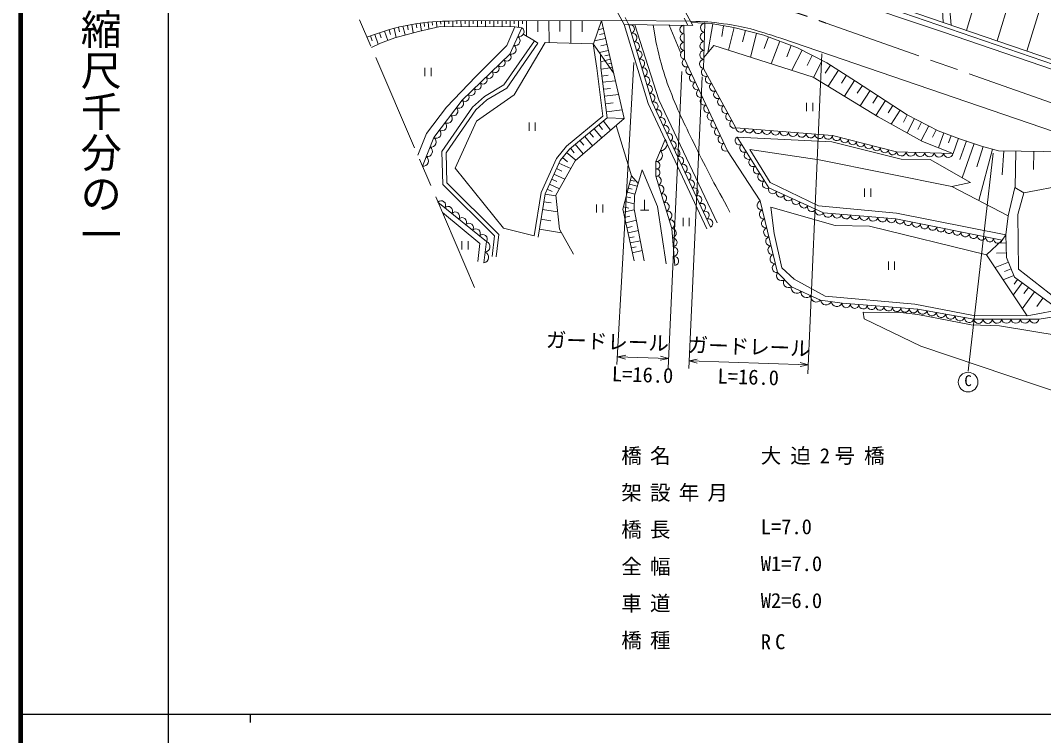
# Model space of a CAD drawing. Units: millimetres, scale not verified. Extents: x 40000 to 680000, y 20000 to 380000.
# Drawn here: x 40000 to 164726, y 202409 to 289584 of the extents above; entities that cross this region are included whole.
import ezdxf
from ezdxf.enums import TextEntityAlignment as Align

# ---------------------------------------------------------------- set-up
doc = ezdxf.new("R2010")
doc.units = ezdxf.units.MM
doc.header["$LTSCALE"] = 1000
doc.linetypes.add('CHAIN', pattern=[18.5, 12, -1.5, 3.5, -1.5])
for name, color, linetype, lineweight in [('M-BGD', 7, 'Continuous', 13), ('M-BMK', 2, 'CHAIN', 13), ('M-STR-HTXT', 7, 'Continuous', 13), ('M-TTL', 2, 'Continuous', 140), ('M-TTL-BAND', 7, 'Continuous', 25)]:
    doc.layers.add(name, color=color, linetype=linetype, lineweight=lineweight)
doc.styles.add('@ＭＳ ゴシック', font='')
doc.styles.add('ＭＳ ゴシック', font='')
doc.styles.get('@ＭＳ ゴシック').set_extended_font_data('@MS Gothic')
doc.styles.get('ＭＳ ゴシック').set_extended_font_data('MS Gothic')

msp = doc.modelspace()

# ---------------------------------------------------------------- linework, layer by layer
at = {"layer": 'M-BGD'}
for p, q in [((109501, 296617), (113611, 289075)), ((117841, 296532), (121951, 288990)), ((152485, 289346), (152225, 294747)), ((153009, 294536), (153480, 289006)), ((156843, 293331), (155319, 288377)), ((161026, 293493), (159083, 287088)), ((138725, 292800), (152418, 288207)), ((164678, 292347), (162706, 285848)), ((147719, 290978), (168381, 283906)), ((89714, 289368), (89790, 288533)), ((90212, 289413), (90250, 288995)), ((90710, 289458), (90775, 288749)), ((91210, 289481), (91240, 289149)), ((91707, 289502), (91709, 288835)), ((92207, 289519), (92208, 289183)), ((92707, 289530), (92709, 288834)), ((93057, 289543), (113337, 289578)), ((93207, 289531), (93208, 289183)), ((93707, 289533), (93709, 288832)), ((94207, 289535), (94208, 289184)), ((94707, 289536), (94709, 288830)), ((95207, 289538), (95208, 289185)), ((95707, 289539), (95709, 288828)), ((96207, 289541), (96208, 289185)), ((96707, 289543), (96709, 288826)), ((97207, 289544), (97208, 289186)), ((97707, 289546), (97709, 288825)), ((98207, 289547), (98208, 289187)), ((98707, 289549), (98709, 288823)), ((99207, 289550), (99208, 289187)), ((99707, 289552), (99709, 288821)), ((100207, 289554), (100208, 289188)), ((100707, 289555), (100709, 288759)), ((101207, 289557), (101208, 289159)), ((101707, 289557), (101710, 287689)), ((103069, 289559), (103072, 288197)), ((104432, 289562), (104437, 286895)), ((105765, 289564), (105768, 288231)), ((107099, 289567), (107104, 286812)), ((108476, 289569), (108479, 288192)), ((110828, 289573), (109859, 286728)), ((113587, 277621), (110828, 289573)), ((113337, 289578), (121677, 289493)), ((114183, 289069), (113705, 289947)), ((121378, 288996), (120900, 289874)), ((147557, 290505), (168244, 283424)), ((84383, 288289), (84772, 287154)), ((84958, 288461), (85109, 287879)), ((85540, 288612), (85822, 287526)), ((85640, 287477), (88516, 288252)), ((86083, 288753), (86224, 288210)), ((86631, 288875), (86905, 287818)), ((87175, 288981), (87267, 288443)), ((87722, 289079), (87891, 288084)), ((88222, 289163), (88306, 288669)), ((88516, 288252), (91170, 288836)), ((88723, 289241), (88878, 288332)), ((89217, 289311), (89259, 288856)), ((91170, 288836), (100281, 288820)), ((100281, 288820), (99280, 286530)), ((101129, 288699), (100281, 288820)), ((111053, 288599), (110449, 288459)), ((113611, 289075), (121951, 288990)), ((119082, 289019), (120496, 285614)), ((121754, 289351), (124197, 289200)), ((123420, 289248), (123267, 283729)), ((124415, 289162), (123817, 285679)), ((124197, 289200), (126954, 288726)), ((125710, 288940), (125488, 287645)), ((127005, 288713), (126299, 285970)), ((126954, 288726), (130637, 287778)), ((128376, 288360), (128023, 286989)), ((152418, 288207), (168081, 282846)), ((82677, 287711), (82879, 287120)), ((83184, 287880), (83594, 286682)), ((83783, 288086), (83988, 287486)), ((83874, 286820), (85640, 287477)), ((100206, 280512), (103986, 286909)), ((102667, 287092), (101384, 287892)), ((103078, 286807), (102667, 287092)), ((103986, 286909), (109802, 286728)), ((111330, 287401), (109982, 287090)), ((111191, 288000), (110593, 287862)), ((129747, 288007), (129002, 285111)), ((130637, 287778), (134724, 286237)), ((131177, 287575), (130649, 286176)), ((132576, 287047), (131541, 284303)), ((132710, 287425), (170724, 274393)), ((82785, 286284), (83874, 286820)), ((99280, 286530), (95508, 282762)), ((109802, 286728), (112297, 283209)), ((111669, 285930), (110585, 285680)), ((111499, 286666), (110764, 286496)), ((123304, 285059), (124524, 286535)), ((124524, 286535), (136640, 282682)), ((133948, 286530), (133430, 285158)), ((135292, 285949), (134051, 283505)), ((134724, 286237), (138289, 284428)), ((110750, 284579), (111278, 284646)), ((111794, 285388), (111252, 285263)), ((111919, 284846), (111267, 284695)), ((136514, 285329), (135893, 284107)), ((137735, 284709), (136691, 282651)), ((138289, 284428), (141821, 282196)), ((89303, 283801), (89303, 282801)), ((90053, 282801), (90053, 283801)), ((110790, 283661), (111879, 283799)), ((112032, 284359), (111706, 284283)), ((112144, 283872), (111881, 283811)), ((112257, 283384), (112185, 283368)), ((138740, 284143), (138123, 283167)), ((139715, 283526), (138473, 281561)), ((95508, 282762), (91946, 279019)), ((110897, 282813), (111660, 282909)), ((110994, 282050), (112520, 282243)), ((136640, 282682), (144563, 277836)), ((140698, 282905), (140077, 281923)), ((141681, 282284), (140457, 280347)), ((141821, 282196), (148091, 278091)), ((111102, 281201), (111951, 281309)), ((142641, 281659), (142013, 280701)), ((143599, 281032), (142381, 279171)), ((95590, 277314), (100206, 280512)), ((111210, 280352), (112907, 280568)), ((111329, 279408), (112273, 279528)), ((135836, 279532), (135836, 278532)), ((136586, 278532), (136586, 279532)), ((144530, 280422), (143921, 279492)), ((145461, 279813), (144280, 278009)), ((91946, 279019), (89511, 275820)), ((111449, 278464), (113337, 278704)), ((146363, 279223), (145772, 278321)), ((147265, 278632), (146165, 276952)), ((93009, 271571), (95590, 277314)), ((102006, 277149), (102006, 276149)), ((102756, 276149), (102756, 277149)), ((107626, 272487), (113587, 277621)), ((111062, 277298), (111949, 276211)), ((111547, 277694), (113587, 277621)), ((144563, 277836), (149987, 274843)), ((148105, 278084), (147645, 277192)), ((148091, 278091), (151895, 276129)), ((148998, 277623), (148100, 275884)), ((149867, 277175), (149419, 276305)), ((89511, 275820), (88440, 273145)), ((109373, 275918), (109841, 275346)), ((109946, 276386), (110857, 275271)), ((110504, 276842), (110960, 276284)), ((114505, 270638), (112614, 276784)), ((150737, 276726), (149815, 274938)), ((151631, 276265), (151170, 275371)), ((151895, 276129), (154488, 275159)), ((152563, 275891), (151916, 274074)), ((107625, 274490), (108585, 273314)), ((108213, 274970), (108693, 274382)), ((108801, 275451), (109736, 274305)), ((138914, 274786), (127366, 275361)), ((147370, 272678), (138914, 274786)), ((149987, 274843), (153688, 273368)), ((153471, 275568), (153148, 274660)), ((154379, 275245), (153708, 273357)), ((154488, 275159), (157166, 274254)), ((155323, 274909), (154514, 272633)), ((156267, 274573), (154787, 270413)), ((106570, 273481), (107714, 272563)), ((107057, 274026), (107521, 273458)), ((130183, 267577), (126197, 273689)), ((131419, 269812), (128911, 273847)), ((128911, 273847), (137380, 272575)), ((158603, 273419), (155536, 246823)), ((157369, 274199), (156592, 271728)), ((158494, 273898), (156823, 267653)), ((157166, 274254), (159250, 273696)), ((159250, 273696), (172019, 273478)), ((159898, 273685), (159683, 270780)), ((161329, 273661), (161253, 269211)), ((163554, 273623), (163516, 271398)), ((105263, 268271), (107626, 272487)), ((105649, 272198), (107095, 271539)), ((106073, 272862), (106692, 272364)), ((137380, 272575), (153554, 269358)), ((150905, 272630), (147370, 272678)), ((155827, 269819), (150905, 272630)), ((98873, 264282), (93009, 271571)), ((105041, 270863), (106376, 270256)), ((105345, 271530), (106012, 271227)), ((114842, 268191), (115787, 271365)), ((115787, 271365), (117652, 266907)), ((104481, 269632), (105712, 269072)), ((104761, 270248), (105377, 269968)), ((113439, 266567), (114505, 270638)), ((114241, 269629), (115195, 269379)), ((114368, 270112), (114845, 269987)), ((114505, 270638), (115296, 269716)), ((137307, 266977), (131419, 269812)), ((153554, 269358), (155827, 269819)), ((170715, 270185), (162341, 268590)), ((103939, 268399), (105273, 268189)), ((104202, 269018), (104816, 268739)), ((105736, 264128), (105263, 268271)), ((113988, 268661), (114910, 268420)), ((114114, 269145), (114575, 269024)), ((114817, 266592), (114842, 268191)), ((142917, 269082), (142917, 268082)), ((143667, 268082), (143667, 269082)), ((160407, 265783), (153554, 269358)), ((160407, 265783), (161223, 269228)), ((161223, 269228), (162341, 268590)), ((162341, 268590), (161590, 265925)), ((103795, 267478), (104716, 267333)), ((110231, 267167), (110231, 266167)), ((110981, 266167), (110981, 267167)), ((113690, 267524), (114827, 267226)), ((113839, 268093), (114407, 267944)), ((116095, 266448), (116095, 267698)), ((146794, 266105), (137307, 266977)), ((91435, 266187), (95994, 262404)), ((103650, 266556), (105492, 266267)), ((114833, 260296), (113439, 266567)), ((113517, 266217), (114834, 266509)), ((113519, 266872), (114171, 266701)), ((113660, 265575), (114301, 265717)), ((116053, 260267), (114817, 266592)), ((115595, 266448), (116595, 266448)), ((117652, 266907), (118710, 259913)), ((131904, 263593), (131468, 266824)), ((131468, 266824), (139320, 264580)), ((160117, 263457), (146794, 266105)), ((160117, 263457), (160407, 265783)), ((161590, 265925), (161688, 259270)), ((103459, 265345), (104671, 265155)), ((113802, 264933), (115086, 265218)), ((113941, 264307), (114567, 264446)), ((120784, 265520), (120784, 264520)), ((121534, 264520), (121534, 265520)), ((139320, 264580), (143504, 264499)), ((143504, 264499), (157784, 261006)), ((102638, 263337), (98873, 264282)), ((103269, 264133), (105968, 263709)), ((107408, 261111), (105736, 264128)), ((114080, 263682), (115332, 263960)), ((114216, 263072), (114826, 263207)), ((132838, 259426), (131904, 263593)), ((159673, 262809), (160117, 263457)), ((160208, 260679), (160117, 263457)), ((93824, 262677), (93824, 261677)), ((94574, 261677), (94574, 262677)), ((95994, 262404), (95776, 260199)), ((114351, 262462), (115571, 262733)), ((114484, 261867), (115078, 261999)), ((157784, 261006), (159673, 262809)), ((160149, 262457), (159274, 262429)), ((114616, 261272), (115805, 261537)), ((157784, 261006), (162713, 253558)), ((160189, 261260), (158991, 261221)), ((161177, 258280), (160208, 260679)), ((145807, 260195), (145807, 259195)), ((146557, 259195), (146557, 260195)), ((160439, 260107), (158813, 259450)), ((134340, 258045), (132838, 259426)), ((161095, 258482), (159801, 257958)), ((160767, 259294), (159954, 258966)), ((166623, 254310), (161177, 258280)), ((161688, 259270), (167286, 254872)), ((138096, 255961), (134340, 258045)), ((162130, 257586), (161038, 256088)), ((161566, 257997), (161154, 257433)), ((162879, 257040), (162333, 256291)), ((149044, 254980), (138096, 255961)), ((163627, 256494), (162130, 254439)), ((164655, 255745), (163906, 254718)), ((156178, 253599), (149044, 254980)), ((167622, 254502), (162713, 253558)), ((142729, 254030), (142850, 253206)), ((147302, 253993), (142729, 254030)), ((142850, 253206), (149780, 249886)), ((149402, 253735), (147302, 253993)), ((155904, 252479), (149402, 253735)), ((162713, 253558), (156178, 253599)), ((164178, 253188), (166471, 253523)), ((159369, 252376), (155904, 252479)), ((166748, 251140), (159369, 252376)), ((149780, 249886), (169874, 243107))]:
    msp.add_line(p, q, dxfattribs=at)
for points in [[(89008, 271826), (90407, 275296), (93848, 279875), (99676, 285476), (101129, 288699)], [(123670, 264185), (116539, 279441), (113611, 289075)], [(124123, 264397), (117008, 279620), (114183, 289069)], [(124919, 264896), (117810, 279888), (114919, 289061)], [(120891, 289001), (120963, 284893), (126197, 273689)], [(97515, 260820), (97782, 263315), (91503, 269573), (91382, 273596), (95125, 279017), (96579, 280326), (98942, 281725), (102667, 287092)], [(98012, 260767), (98304, 263501), (91996, 269787), (91886, 273447), (95503, 278685), (96877, 279921), (99290, 281350), (103078, 286807)], [(102638, 263337), (103466, 268609), (105362, 272775), (106558, 274264), (111016, 277906), (110272, 283768), (109802, 286728)], [(103114, 263146), (103950, 268464), (105791, 272511), (106915, 273910), (111547, 277694), (110771, 283806), (110727, 285422)], [(123267, 283729), (127227, 276500), (139003, 275549), (146818, 273586), (153688, 273368)], [(119788, 259702), (119400, 264233), (117462, 270582), (117462, 272375), (118585, 275064)], [(127366, 275361), (131219, 269182), (137886, 266132), (146730, 265381), (159673, 262809)], [(96504, 260053), (96816, 262627), (90893, 267446)], [(130183, 267577), (132283, 258840), (133980, 257119), (137542, 255496), (140159, 255108), (149391, 254387), (156224, 253151), (164178, 253188)]]:
    msp.add_lwpolyline(points, dxfattribs=at)
msp.add_circle((155536, 245498), 1200, dxfattribs=at)
for centre, radius, start, end in [((100798, 288202), 597, 255.08713, 56.34995), ((114292, 288530), 550, 291.87689, 101.4082), ((120914, 288488), 514, 92.53476, 269.47572), ((123429, 287591), 555, 94.08237, 262.73256), ((123459, 288695), 555, 94.08237, 262.73256), ((100314, 287127), 597, 255.08713, 56.34995), ((114606, 287480), 550, 291.87689, 101.4082), ((114920, 286430), 550, 291.87689, 101.4082), ((120932, 287461), 514, 92.53476, 269.47572), ((120950, 286434), 514, 92.53476, 269.47572), ((123398, 286487), 555, 94.08237, 262.73256), ((99829, 286053), 597, 255.08713, 56.34995), ((115233, 285380), 550, 291.87689, 101.4082), ((120968, 285407), 514, 92.53476, 269.47572), ((123367, 285383), 555, 94.08237, 262.73256), ((98579, 284430), 505, 224.44862, 43.27382), ((99308, 285130), 505, 224.44862, 43.27382), ((115547, 284330), 550, 291.87689, 101.4082), ((121195, 284433), 516, 116.76159, 293.31798), ((123337, 284279), 555, 94.08237, 262.73256), ((97122, 283029), 505, 224.44862, 43.27382), ((97851, 283730), 505, 224.44862, 43.27382), ((115861, 283280), 550, 291.87689, 101.4082), ((121632, 283499), 516, 116.76159, 293.31798), ((123528, 283284), 515, 120.42967, 297.00737), ((95665, 281629), 505, 224.44862, 43.27382), ((96394, 282329), 505, 224.44862, 43.27382), ((116175, 282230), 550, 291.87689, 101.4082), ((122068, 282566), 516, 116.76159, 293.31798), ((122504, 281632), 516, 116.76159, 293.31798), ((124023, 282381), 515, 120.42967, 297.00737), ((124518, 281477), 515, 120.42967, 297.00737), ((94937, 280929), 505, 224.44862, 43.27382), ((116489, 281180), 550, 291.87689, 101.4082), ((116803, 280130), 550, 291.87689, 101.4082), ((122940, 280698), 516, 116.76159, 293.31798), ((125013, 280574), 515, 120.42967, 297.00737), ((93441, 279464), 578, 240.84844, 45.31482), ((94209, 280229), 505, 224.44862, 43.27382), ((117207, 279133), 526, 297.85739, 112.24253), ((123376, 279765), 516, 116.76159, 293.31798), ((125508, 279670), 515, 120.42967, 297.00737), ((92753, 278548), 578, 240.84844, 45.31482), ((117651, 278182), 526, 297.85739, 112.24253), ((123812, 278831), 516, 116.76159, 293.31798), ((124249, 277897), 516, 116.76159, 293.31798), ((126003, 278766), 515, 120.42967, 297.00737), ((126498, 277863), 515, 120.42967, 297.00737), ((91377, 276717), 578, 240.84844, 45.31482), ((92065, 277633), 578, 240.84844, 45.31482), ((118096, 277230), 526, 297.85739, 112.24253), ((124685, 276964), 516, 116.76159, 293.31798), ((126993, 276959), 515, 120.42967, 297.00737), ((90689, 275801), 578, 240.84844, 45.31482), ((118541, 276279), 526, 297.85739, 112.24253), ((118985, 275327), 526, 297.85739, 112.24253), ((125121, 276030), 516, 116.76159, 293.31798), ((127766, 276495), 538, 179.47302, 351.29245), ((128836, 276409), 538, 179.47302, 351.29245), ((129907, 276322), 538, 179.47302, 351.29245), ((130977, 276236), 538, 179.47302, 351.29245), ((132048, 276149), 538, 179.47302, 351.29245), ((133118, 276063), 538, 179.47302, 351.29245), ((134189, 275976), 538, 179.47302, 351.29245), ((135260, 275890), 538, 179.47302, 351.29245), ((136330, 275803), 538, 179.47302, 351.29245), ((137401, 275717), 538, 179.47302, 351.29245), ((90045, 274769), 639, 260.58161, 55.48675), ((118045, 274500), 781, 268.42882, 46.25683), ((119430, 274376), 526, 297.85739, 112.24253), ((125557, 275096), 516, 116.76159, 293.31798), ((125993, 274163), 516, 116.76159, 293.31798), ((127659, 274931), 520, 124.20478, 299.68473), ((128209, 274048), 520, 124.20478, 299.68473), ((138471, 275630), 538, 179.47302, 351.29245), ((139493, 275430), 504, 166.3098, 345.49234), ((140470, 275184), 504, 166.3098, 345.49234), ((141446, 274939), 504, 166.3098, 345.49234), ((142423, 274694), 504, 166.3098, 345.49234), ((143400, 274448), 504, 166.3098, 345.49234), ((89579, 273613), 639, 260.58161, 55.48675), ((117483, 273155), 781, 268.42882, 46.25683), ((119875, 273424), 526, 297.85739, 112.24253), ((128760, 273165), 520, 124.20478, 299.68473), ((144377, 274203), 504, 166.3098, 345.49234), ((145354, 273958), 504, 166.3098, 345.49234), ((146331, 273712), 504, 166.3098, 345.49234), ((147393, 273646), 578, 185.94104, 350.42235), ((148538, 273610), 578, 185.94104, 350.42235), ((149683, 273573), 578, 185.94104, 350.42235), ((150828, 273537), 578, 185.94104, 350.42235), ((151973, 273501), 578, 185.94104, 350.42235), ((153118, 273464), 578, 185.94104, 350.42235), ((89112, 272456), 639, 260.58161, 55.48675), ((117511, 271926), 451, 263.7559, 96.2441), ((120319, 272473), 526, 297.85739, 112.24253), ((120764, 271522), 526, 297.85739, 112.24253), ((129310, 272283), 520, 124.20478, 299.68473), ((117511, 271030), 451, 263.7559, 96.2441), ((121209, 270570), 526, 297.85739, 112.24253), ((129861, 271400), 520, 124.20478, 299.68473), ((130411, 270517), 520, 124.20478, 299.68473), ((117570, 270036), 556, 292.75912, 101.2003), ((117893, 268978), 556, 292.75912, 101.2003), ((121653, 269619), 526, 297.85739, 112.24253), ((130961, 269634), 520, 124.20478, 299.68473), ((118216, 267920), 556, 292.75912, 101.2003), ((122098, 268667), 526, 297.85739, 112.24253), ((122543, 267716), 526, 297.85739, 112.24253), ((131705, 268986), 524, 158.06294, 332.76704), ((132658, 268551), 524, 158.06294, 332.76704), ((133610, 268115), 524, 158.06294, 332.76704), ((91286, 267065), 548, 325.84608, 135.88548), ((92132, 266377), 548, 325.84608, 135.88548), ((118539, 266862), 556, 292.75912, 101.2003), ((122987, 266764), 526, 297.85739, 112.24253), ((130378, 267046), 565, 110.16034, 276.86919), ((134563, 267679), 524, 158.06294, 332.76704), ((135515, 267243), 524, 158.06294, 332.76704), ((136467, 266808), 524, 158.06294, 332.76704), ((92978, 265688), 548, 325.84608, 135.88548), ((118862, 265804), 556, 292.75912, 101.2003), ((123432, 265813), 526, 297.85739, 112.24253), ((130641, 265954), 565, 110.16034, 276.86919), ((137420, 266372), 524, 158.06294, 332.76704), ((138443, 266143), 558, 181.08979, 349.20107), ((139549, 266049), 558, 181.08979, 349.20107), ((140655, 265955), 558, 181.08979, 349.20107), ((141760, 265861), 558, 181.08979, 349.20107), ((142866, 265767), 558, 181.08979, 349.20107), ((93825, 265000), 548, 325.84608, 135.88548), ((94671, 264311), 548, 325.84608, 135.88548), ((119185, 264746), 556, 292.75912, 101.2003), ((123877, 264861), 526, 297.85739, 112.24253), ((130903, 264862), 565, 110.16034, 276.86919), ((143971, 265673), 558, 181.08979, 349.20107), ((145077, 265579), 558, 181.08979, 349.20107), ((146182, 265485), 558, 181.08979, 349.20107), ((147229, 265289), 508, 169.61741, 347.90716), ((148225, 265092), 508, 169.61741, 347.90716), ((149221, 264894), 508, 169.61741, 347.90716), ((150216, 264696), 508, 169.61741, 347.90716), ((151212, 264498), 508, 169.61741, 347.90716), ((95517, 263622), 548, 325.84608, 135.88548), ((96363, 262934), 548, 325.84608, 135.88548), ((119376, 263660), 573, 282.22404, 87.55677), ((131166, 263770), 565, 110.16034, 276.86919), ((131428, 262677), 565, 110.16034, 276.86919), ((152207, 264300), 508, 169.61741, 347.90716), ((153203, 264103), 508, 169.61741, 347.90716), ((154199, 263905), 508, 169.61741, 347.90716), ((155194, 263707), 508, 169.61741, 347.90716), ((156190, 263509), 508, 169.61741, 347.90716), ((157185, 263311), 508, 169.61741, 347.90716), ((158181, 263114), 508, 169.61741, 347.90716), ((96569, 262004), 670, 277.79017, 68.37305), ((119473, 262528), 573, 282.22404, 87.55677), ((119570, 261395), 573, 282.22404, 87.55677), ((131691, 261585), 565, 110.16034, 276.86919), ((159176, 262916), 508, 169.61741, 347.90716), ((96413, 260717), 670, 277.79017, 68.37305), ((119667, 260262), 573, 282.22404, 87.55677), ((131953, 260493), 565, 110.16034, 276.86919), ((132216, 259401), 565, 110.16034, 276.86919), ((132789, 258490), 615, 145.35584, 303.83147), ((133637, 257630), 615, 145.35584, 303.83147), ((134646, 257008), 676, 170.56585, 320.42883), ((135833, 256467), 676, 170.56585, 320.42883), ((137021, 255926), 676, 170.56585, 320.42883), ((138223, 255584), 687, 187.39508, 335.75098), ((139532, 255390), 687, 187.39508, 335.75098), ((140673, 255083), 515, 177.16787, 353.90248), ((141698, 255002), 515, 177.16787, 353.90248), ((142724, 254922), 515, 177.16787, 353.90248), ((143750, 254842), 515, 177.16787, 353.90248), ((144776, 254762), 515, 177.16787, 353.90248), ((145801, 254682), 515, 177.16787, 353.90248), ((146827, 254602), 515, 177.16787, 353.90248), ((147853, 254522), 515, 177.16787, 353.90248), ((148879, 254442), 515, 177.16787, 353.90248), ((149975, 254368), 585, 178.09152, 341.40609), ((151114, 254162), 585, 178.09152, 341.40609), ((152253, 253956), 585, 178.09152, 341.40609), ((153392, 253750), 585, 178.09152, 341.40609), ((154531, 253544), 585, 178.09152, 341.40609), ((155669, 253338), 585, 178.09152, 341.40609), ((156792, 253227), 573, 187.56218, 352.96146), ((157928, 253232), 573, 187.56218, 352.96146), ((159064, 253237), 573, 187.56218, 352.96146), ((160200, 253242), 573, 187.56218, 352.96146), ((161337, 253247), 573, 187.56218, 352.96146), ((162473, 253253), 573, 187.56218, 352.96146), ((163609, 253258), 573, 187.56218, 352.96146)]:
    msp.add_arc(centre, radius, start, end, dxfattribs=at)
for points, knots in [([(82238, 287557), (84555, 288370), (85467, 288689), (87694, 289074), (89766, 289432), (90580, 289477), (93057, 289543)], [0, 0, 0, 0, 1, 1, 1, 2, 2, 2, 2]), ([(121677, 289493), (123542, 289455), (124135, 289390), (125698, 289191), (128499, 288834), (129515, 288418), (132710, 287425)], [0, 0, 0, 0, 1, 1, 1, 2, 2, 2, 2]), ([(117130, 289039), (117514, 286781), (117610, 286099), (118131, 284267), (118550, 282790), (118819, 281969), (119391, 280544), (120479, 277830), (121246, 276375), (122535, 273750), (123998, 270768), (124537, 269804), (126497, 266226)], [0, 0, 0, 0, 1, 1, 1, 2, 2, 2, 3, 3, 3, 4, 4, 4, 4])]:
    msp.add_open_spline(points, degree=3, knots=knots, dxfattribs=at)
at = {"layer": 'M-BMK'}
for p, q in [((95369, 257045), (66952, 323072)), ((138210, 289261), (167015, 279072))]:
    msp.add_line(p, q, dxfattribs=at)
msp.add_open_spline([(124174, 292454), (127479, 292125), (128512, 292017), (131231, 291406), (134013, 290780), (135013, 290415), (138210, 289261)], degree=3, knots=[0, 0, 0, 0, 1, 1, 1, 2, 2, 2, 2], dxfattribs=at)
at = {"layer": 'M-STR-HTXT'}
for p, q in [((114777, 284479), (112723, 247625)), ((137717, 285531), (135996, 246503)), ((120647, 283374), (118948, 247190)), ((123096, 282708), (121464, 247161)), ((112776, 248578), (113784, 248797)), ((112776, 248578), (119004, 248386)), ((112776, 248578), (113768, 248297)), ((119004, 248386), (117997, 248166)), ((119004, 248386), (118013, 248666)), ((121506, 248085), (122513, 248303)), ((121506, 248085), (136045, 247620)), ((121506, 248085), (122497, 247803)), ((136045, 247620), (135038, 247402)), ((136045, 247620), (135054, 247902))]:
    msp.add_line(p, q, dxfattribs=at)
at = {"layer": 'M-TTL'}
msp.add_line((40000, 380000), (40000, 20000), dxfattribs=at)
at = {"layer": 'M-TTL-BAND'}
for p, q in [((58000, 370000), (58000, 20000)), ((40000, 205000), (579000, 205000)), ((68000, 205000), (68000, 204000))]:
    msp.add_line(p, q, dxfattribs=at)

# ---------------------------------------------------------------- texts
at = {"layer": 'M-BGD', "style": 'ＭＳ ゴシック'}
msp.add_text('C', height=1320, dxfattribs=at).set_placement((155072, 246335), align=Align.TOP_LEFT)
at = {"layer": 'M-STR-HTXT', "style": 'ＭＳ ゴシック'}
for rotation, p in [(358.234, (111508, 248981)), (358.169, (128791, 248352))]:
    msp.add_text('ガードレール', height=1833, rotation=rotation, dxfattribs=at).set_placement(p, align=Align.BOTTOM_CENTER)
for rotation, p in [(358.234, (115875, 247319)), (358.169, (128760, 247046))]:
    msp.add_text('L=16.0', height=1833, rotation=rotation, dxfattribs=at).set_placement(p, align=Align.TOP_CENTER)
for s, p in [('L=7.0', (130252, 226402)), ('W1=7.0', (130252, 221902)), ('W2=6.0', (130252, 217402))]:
    msp.add_text(s, height=1833, dxfattribs=at).set_placement(p, align=Align.BOTTOM_LEFT)
at = {"layer": 'M-STR-HTXT', "char_height": 1833, "attachment_point": 7, "style": 'ＭＳ ゴシック'}
for s, insert in [('\\T1.4;橋名', (113252, 235402)), ('\\T1.44;大迫2号橋', (130252, 235402)), ('\\T1.4;架設年月', (113252, 230902)), ('\\T1.4;橋長', (113252, 226402)), ('\\T1.4;全幅', (113252, 221902)), ('\\T1.4;車道', (113252, 217402)), ('\\T1.4;橋種', (113252, 212902)), ('\\T1.4;RC', (130252, 212902))]:
    msp.add_mtext(s, dxfattribs=dict(at, insert=insert))
at = {"layer": 'M-TTL-BAND', "style": '@ＭＳ ゴシック'}
msp.add_text('縮尺千分の一', height=3666, rotation=270, dxfattribs=at).set_placement((49777, 261030), align=Align.MIDDLE_RIGHT)

doc.saveas('drawing.dxf')
